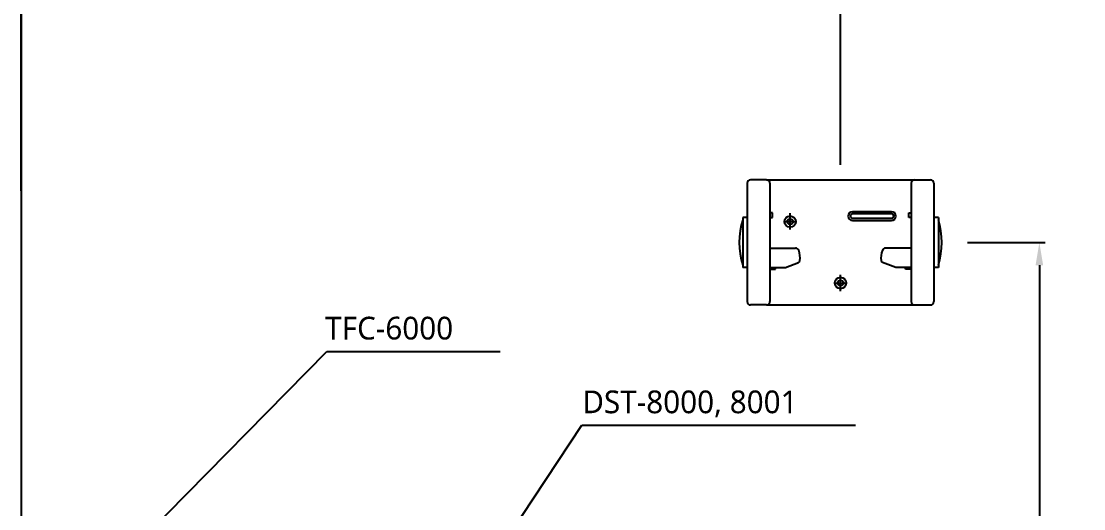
# Model space of a CAD drawing. Extents: x 1268 to 7307, y -579 to 1973.
# Drawn here: x 1408 to 2341, y 268 to 697 of the extents above; entities that cross this region are included whole.
import ezdxf

# ---------------------------------------------------------------- set-up
doc = ezdxf.new("R2010")
doc.units = 0
doc.header["$LTSCALE"] = 20
doc.header["$MEASUREMENT"] = 0
doc.layers.get('0').update_dxf_attribs({"linetype": 'CONTINUOUS'})
doc.layers.get('DEFPOINTS').update_dxf_attribs({"linetype": 'CONTINUOUS'})
for name, color, linetype in [('1', 7, 'CONTINUOUS'), ('2', 2, 'CONTINUOUS'), ('4', 4, 'CONTINUOUS'), ('6', 6, 'CONTINUOUS')]:
    doc.layers.add(name, color=color, linetype=linetype)
doc.styles.add('ROMANS', font='NanumGothic.ttf', dxfattribs={"height": 10.144927})
doc.styles.get("Standard").update_dxf_attribs({"font": 'NanumGothic.ttf'})
doc.dimstyles.get("Standard").update_dxf_attribs({"dimtxt": 2.7, "dimasz": 2.5, "dimexe": 1.5, "dimexo": 1.5, "dimgap": 1.5, "dimtad": 1, "dimdec": 0, "dimlfac": 10, "dimzin": 0, "dimdsep": 46, "dimtxsty": 'Standard', "dimcen": 0, "dimclrt": 2, "dimadec": 0, "dimazin": 0, "dimtfac": 1, "dimtdec": 0, "dimtmove": 0, "dimatfit": 3, "dimfxl": 0, "dimtolj": 1, "dimtzin": 0, "dimarcsym": 0})

# ---------------------------------------------------------------- blocks, each defined once
blk = doc.blocks.new('*D37')
at = {"color": 3, "lineweight": -2}
for p, q in [((2238.97, 502.47), (2307.27, 502.47)), ((2302.27, 482.47), (2302.27, 170.99)), ((2302.27, -187.53), (2302.27, 123.95)), ((2281.84, -207.53), (2307.27, -207.53))]:
    blk.add_line(p, q, dxfattribs=at)
at = {"color": 3}
for points in [[(2298.93, 482.47), (2305.6, 482.47), (2302.27, 502.47)], [(2298.93, -187.53), (2305.6, -187.53), (2302.27, -207.53)]]:
    blk.add_solid(points, dxfattribs=at)
at = {"layer": 'DEFPOINTS', "color": 0}
for p in [(2237.47, 502.47), (2280.34, -207.53), (2302.27, -207.53)]:
    blk.add_point(p, dxfattribs=at)
at = {"color": 2, "insert": (2302.27, 147.47), "char_height": 25, "attachment_point": 5}
blk.add_mtext('\\A1;710', dxfattribs=at)
blk = doc.blocks.new('*D38')
at = {"color": 3, "lineweight": -2}
for p, q in [((1407.54, 547.87), (1407.54, 801.09)), ((1427.54, 796.09), (2107.54, 796.09)), ((2127.54, 570.65), (2127.54, 801.09))]:
    blk.add_line(p, q, dxfattribs=at)
at = {"color": 3}
for points in [[(1427.54, 799.42), (1427.54, 792.76), (1407.54, 796.09)], [(2107.54, 799.42), (2107.54, 792.76), (2127.54, 796.09)]]:
    blk.add_solid(points, dxfattribs=at)
at = {"layer": 'DEFPOINTS', "color": 0}
for p in [(2127.54, 796.09), (2127.54, 569.15), (1407.54, 546.37)]:
    blk.add_point(p, dxfattribs=at)
at = {"color": 2, "insert": (1767.54, 819.64), "char_height": 25, "attachment_point": 5}
blk.add_mtext('\\A1;720', dxfattribs=at)

msp = doc.modelspace()

# ---------------------------------------------------------------- linework, layer by layer
at = {"layer": '1'}
for p, q in [((2083.21, 513.9), (2083.21, 528.21)), ((2077.82, 520.78), (2088.83, 520.78)), ((2127.54, 459.67), (2127.54, 473.98)), ((2122.15, 466.55), (2133.16, 466.55))]:
    msp.add_line(p, q, dxfattribs=at)
at = {"layer": '4'}
for p, q in [((2045.54, 554.47), (2045.54, 450.47)), ((2062.54, 557.47), (2048.54, 557.47)), ((2062.54, 557.47), (2192.54, 557.47)), ((2065.54, 554.47), (2065.54, 450.47)), ((2189.54, 554.47), (2189.54, 450.47)), ((2192.54, 557.47), (2206.54, 557.47)), ((2209.54, 554.47), (2209.54, 450.47)), ((2041.54, 524.47), (2041.54, 480.47)), ((2045.54, 524.47), (2041.54, 524.47)), ((2067.63, 528.49), (2065.54, 528.49)), ((2065.54, 524.47), (2067.63, 524.47)), ((2067.63, 524.47), (2067.63, 528.49)), ((2187.44, 528.49), (2189.54, 528.49)), ((2187.44, 524.47), (2187.44, 528.49)), ((2189.54, 524.47), (2187.44, 524.47)), ((2213.54, 524.47), (2209.54, 524.47)), ((2213.54, 524.47), (2213.54, 480.47)), ((2065.54, 497.47), (2087.99, 497.47)), ((2189.54, 497.47), (2167.08, 497.47)), ((2045.54, 480.47), (2041.54, 480.47)), ((2065.54, 480.47), (2079.03, 480.47)), ((2065.54, 478.92), (2070.38, 478.92)), ((2070.38, 478.92), (2070.38, 480.47)), ((2079.03, 480.47), (2090.57, 484.89)), ((2176.05, 480.47), (2164.51, 484.89)), ((2189.54, 480.47), (2176.05, 480.47)), ((2184.69, 478.92), (2184.69, 480.47)), ((2189.54, 478.92), (2184.69, 478.92)), ((2213.54, 480.47), (2209.54, 480.47)), ((2062.54, 447.47), (2048.54, 447.47)), ((2062.54, 447.47), (2192.54, 447.47)), ((2192.54, 447.47), (2206.54, 447.47))]:
    msp.add_line(p, q, dxfattribs=at)
for points in [[(2172.38, 521.74, 1), (2172.38, 529.52), (2138.15, 529.52, 1), (2138.15, 521.74)], [(2172.38, 523.74, 1), (2172.38, 527.52), (2138.15, 527.52, 1), (2138.15, 523.74)]]:
    msp.add_lwpolyline(points, format="xyb", close=True, dxfattribs=at)
for centre, radius in [((2083.21, 520.78), 5), ((2083.21, 520.78), 2.5), ((2127.54, 466.82), 5), ((2127.54, 466.82), 2.5)]:
    msp.add_circle(centre, radius, dxfattribs=at)
for centre, radius, start, end in [((2048.54, 554.47), 3, 90, 180), ((2062.54, 554.47), 3, 0, 90), ((2192.54, 554.47), 3, 90, 180), ((2206.54, 554.47), 3, 0, 90), ((2106.71, 502.47), 68.18, 162.94091, 197.05909), ((2148.36, 502.47), 68.18, 342.94091, 17.05909), ((2087.99, 494.47), 3, 20.74303, 90), ((2073.47, 488.97), 18.53, 352.32155, 20.74303), ((2181.61, 488.97), 18.53, 159.25697, 187.67845), ((2167.08, 494.47), 3, 90, 159.25697), ((2089.85, 486.76), 2, 290.97192, 352.32155), ((2165.22, 486.76), 2, 187.67845, 249.02808), ((2048.54, 450.47), 3, 180, 270), ((2062.54, 450.47), 3, 270, 0), ((2192.54, 450.47), 3, 180, 270), ((2206.54, 450.47), 3, 270, 0)]:
    msp.add_arc(centre, radius, start, end, dxfattribs=at)
at = {"layer": '6'}
msp.add_lwpolyline([(2589.07, 1717.5), (1407.54, 1717.5), (1407.54, -207.53)], dxfattribs=at)

# ---------------------------------------------------------------- texts
at = {"layer": '2', "char_height": 20, "attachment_point": 4, "style": 'ROMANS'}
for s, insert in [('TFC-6000', (1674.65, 426.97)), ('DST-8000, 8001', (1900.61, 360.46))]:
    msp.add_mtext(s, dxfattribs=dict(at, insert=insert))

# ---------------------------------------------------------------- dimensions: what is measured, and where the dimension line sits
dim = msp.add_linear_dim(base=(2127.54, 796.09), p1=(1407.54, 546.37), p2=(2127.54, 569.15), dimstyle='Standard', override={"dimtxt": 25, "dimasz": 20, "dimexe": 5, "dimgap": 10, "dimtih": 1, "dimtoh": 1, "dimlfac": 1, "dimzin": 12, "dimclrd": 3, "dimclre": 3, "dimazin": 2, "dimarcsym": 1})
dim.commit()
dim.dimension.update_dxf_attribs({"geometry": '*D38', "text_midpoint": (1767.54, 796.09), "dimtype": 160})
dim = msp.add_linear_dim(base=(2302.27, -207.53), p1=(2237.47, 502.47), p2=(2280.34, -207.53), angle=90, dimstyle='Standard', override={"dimtxt": 25, "dimasz": 20, "dimexe": 5, "dimgap": 10, "dimtih": 1, "dimtoh": 1, "dimlfac": 1, "dimzin": 12, "dimclrd": 3, "dimclre": 3, "dimazin": 2, "dimarcsym": 1})
dim.commit()
dim.dimension.update_dxf_attribs({"geometry": '*D37', "text_midpoint": (2302.27, 147.47), "dimtype": 160})

# ---------------------------------------------------------------- leaders
for points in [[(1491.48, 219.05), (1676.02, 406.7), (1828.44, 406.7)], [(1834.59, 242.34), (1900.32, 341.81), (2140.82, 341.81)]]:
    msp.add_leader(points, dimstyle='Standard', override={"dimtxt": 20, "dimasz": 20, "dimexe": 5, "dimgap": 10, "dimtad": 0, "dimlfac": 1, "dimzin": 12, "dimclrd": 3, "dimclre": 3, "dimazin": 2, "dimarcsym": 1})

doc.saveas('drawing.dxf')
